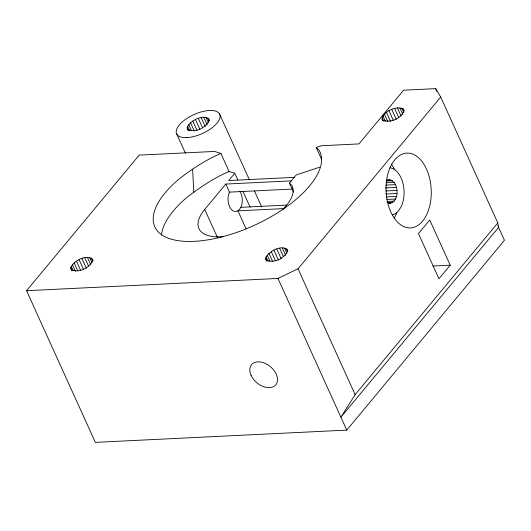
<?xml version="1.0" encoding="UTF-8"?>
<svg xmlns="http://www.w3.org/2000/svg" width="531" height="531" viewBox="0 0 531 531"><rect width="100%" height="100%" fill="white"/><g stroke="black" fill="none" stroke-linecap="round" stroke-linejoin="round"><path stroke-width="0.8" d="M382.088 119.03C383.847 110.913 395.748 105.788 403.221 108.915L403.912 110.09C402.159 118.207 390.252 123.331 382.778 120.205L382.088 119.03L382.771 120.537M389.216 203.287C400.978 202.563 399.007 177.241 387.019 180.334M71.804 270.783L70.789 267.949C72.568 261.04 88.704 252.61 93.104 260.548M188.193 130.679L187.184 127.845C188.963 120.942 205.092 112.512 209.493 120.444M266.642 261.285L265.626 258.444C267.412 251.541 283.547 243.105 287.941 251.05M291.313 180.865L225.801 184.058L229.465 192.136A11.828 7.129 87.2 0 0 234.284 211.371C239.521 212.327 241.983 206.074 242.249 201.787A11.828 7.129 87.2 0 0 239.826 191.193M497.799 222.907L355.126 394.646L340.902 417.2L498.596 227.387L497.799 222.907L440.71 97.054L435.652 88.631L403.593 90.19L358.963 143.914L321.56 145.74L316.224 147.518L321.686 159.565M497.912 225.881L504.45 240.297L346.756 430.11L95.348 442.369L26.55 290.703L139.188 155.118L214.61 151.441L220.896 153.419L229.093 171.486L234.768 173.265L237.828 180.022M217.398 237.35L204.727 209.42L225.801 184.058M234.768 173.265L228.715 180.553L294.227 177.361M293.51 192.096L289.435 183.122L296.205 174.978L319.722 167.152M26.55 290.703L277.959 278.443L298.037 268.792L440.71 97.054M450.228 265.201L438.964 278.755L418.474 233.58L429.738 220.02L450.228 265.201L432.831 266.044M220.896 153.419C205.683 159.97 191.751 169.104 178.741 179.312A90.675 39.752 -24.4 0 0 214.385 238.651A90.675 39.752 -24.4 0 0 319.025 150.12L316.224 147.518M229.093 171.486C213.834 177.978 200.054 187.324 186.939 197.386A90.675 39.752 -24.4 0 0 161.484 235.047M386.754 179.989L390.677 179.797M386.196 181.031L392.482 180.726M386.249 182.764L394.108 182.385M229.465 192.136L292.515 189.063M386.004 185.12L395.436 184.655M385.38 187.928L396.378 187.397M385.878 190.941L396.876 190.403M385.891 194.027L396.889 193.49M386.21 196.928L396.418 196.43M386.86 199.457L395.502 199.032M240.862 207.329L286.72 205.092M387.126 201.461L394.194 201.116M387.869 202.776L392.588 202.543M283.806 208.603L237.948 210.84L246.138 228.894M390.789 203.207L388.924 203.074L387.119 202.145M289.435 183.122L291.725 185.253A51.255 22.468 -24.4 0 1 282.339 209.838M187.516 129.179C194.645 133.546 206.333 127.779 209.141 120.271L208.809 118.944M265.958 259.778C273.093 264.146 284.782 258.378 287.59 250.871L287.258 249.543M71.121 269.277C78.249 273.651 89.938 267.876 92.752 260.369L92.421 259.042M435.652 88.631L437.02 91.644M403.221 108.915L404.25 111.178M401.841 108.132L403.892 112.652M399.85 107.78L402.929 114.57M397.394 107.893L401.157 116.189M394.639 108.463L398.741 117.51M391.772 109.446L396.219 119.249M388.991 110.773L393.438 120.577M386.482 112.366L390.584 121.413M384.417 114.105L387.836 121.645M382.937 115.877L385.333 121.154M382.141 117.557L383.853 121.327M298.037 268.792L355.126 394.646M286.202 248.561L287.57 251.581M284.49 247.99L286.886 253.28M282.24 247.877L285.665 255.431M219.462 113.82L249.437 179.903M254.548 191.167L261.697 206.937M279.611 248.229L283.375 256.533M276.77 249.019L281.224 258.836M273.923 250.194L278.377 260.004M271.261 251.667L275.37 260.721M242.939 191.279L250.088 207.044M207.754 117.962L209.114 120.968M268.958 253.347L272.722 261.644M206.041 117.391L208.431 122.654M277.959 278.443L346.756 430.11M267.179 255.119L269.921 261.152M203.791 117.278L207.203 124.798M266.044 256.858L268.095 261.378M265.626 258.444L266.655 260.708M201.163 117.63L205.251 126.65M198.328 118.42L202.417 127.44M195.481 119.594L199.908 129.365M192.813 121.068L196.908 130.088M190.516 122.747L194.266 131.018M188.737 124.519L191.465 130.533M187.596 126.259L189.647 130.772M187.184 127.845L188.206 130.102M176.863 134.297L185.379 153.067M91.359 258.059L92.726 261.073M89.646 257.495L92.042 262.772M87.403 257.382L90.821 264.923M84.768 257.727L88.531 266.024M81.933 258.517L86.38 268.321M79.086 259.692L83.533 269.496M76.418 261.166L80.526 270.219M74.121 262.852L77.884 271.142M72.342 264.617L75.422 271.407M71.207 266.356L73.258 270.883M70.789 267.949L71.818 270.213M192.614 169.177L193.775 192.381M223.491 236.647A51.255 22.468 -24.4 0 1 204.727 209.426M390.066 167.856A23.656 14.251 87.2 0 1 402.644 182.199A23.656 14.251 87.2 0 1 401.204 206.632L398.582 210.8A23.656 14.251 87.2 0 1 392.509 214.843M391.281 163.953A37.455 22.567 87.2 0 1 394.732 169.867M396.77 212.533A37.455 22.567 87.2 0 1 394.161 218.274M186.899 137.615A23.656 10.368 -24.4 0 0 220.126 116.488A23.656 10.368 -24.4 0 0 187.463 118.074A23.656 10.368 -24.4 0 0 186.899 137.615M390.61 166.462A37.455 22.567 87.2 0 0 405.876 227.374A37.455 22.567 87.2 0 0 429.486 177.719A37.455 22.567 87.2 0 0 390.61 166.462M251.097 375.384A15.771 10.514 39.7 0 0 275.018 385.645A15.771 10.514 39.7 0 0 264.876 363.29A15.771 10.514 39.7 0 0 251.097 375.384"/></g></svg>
